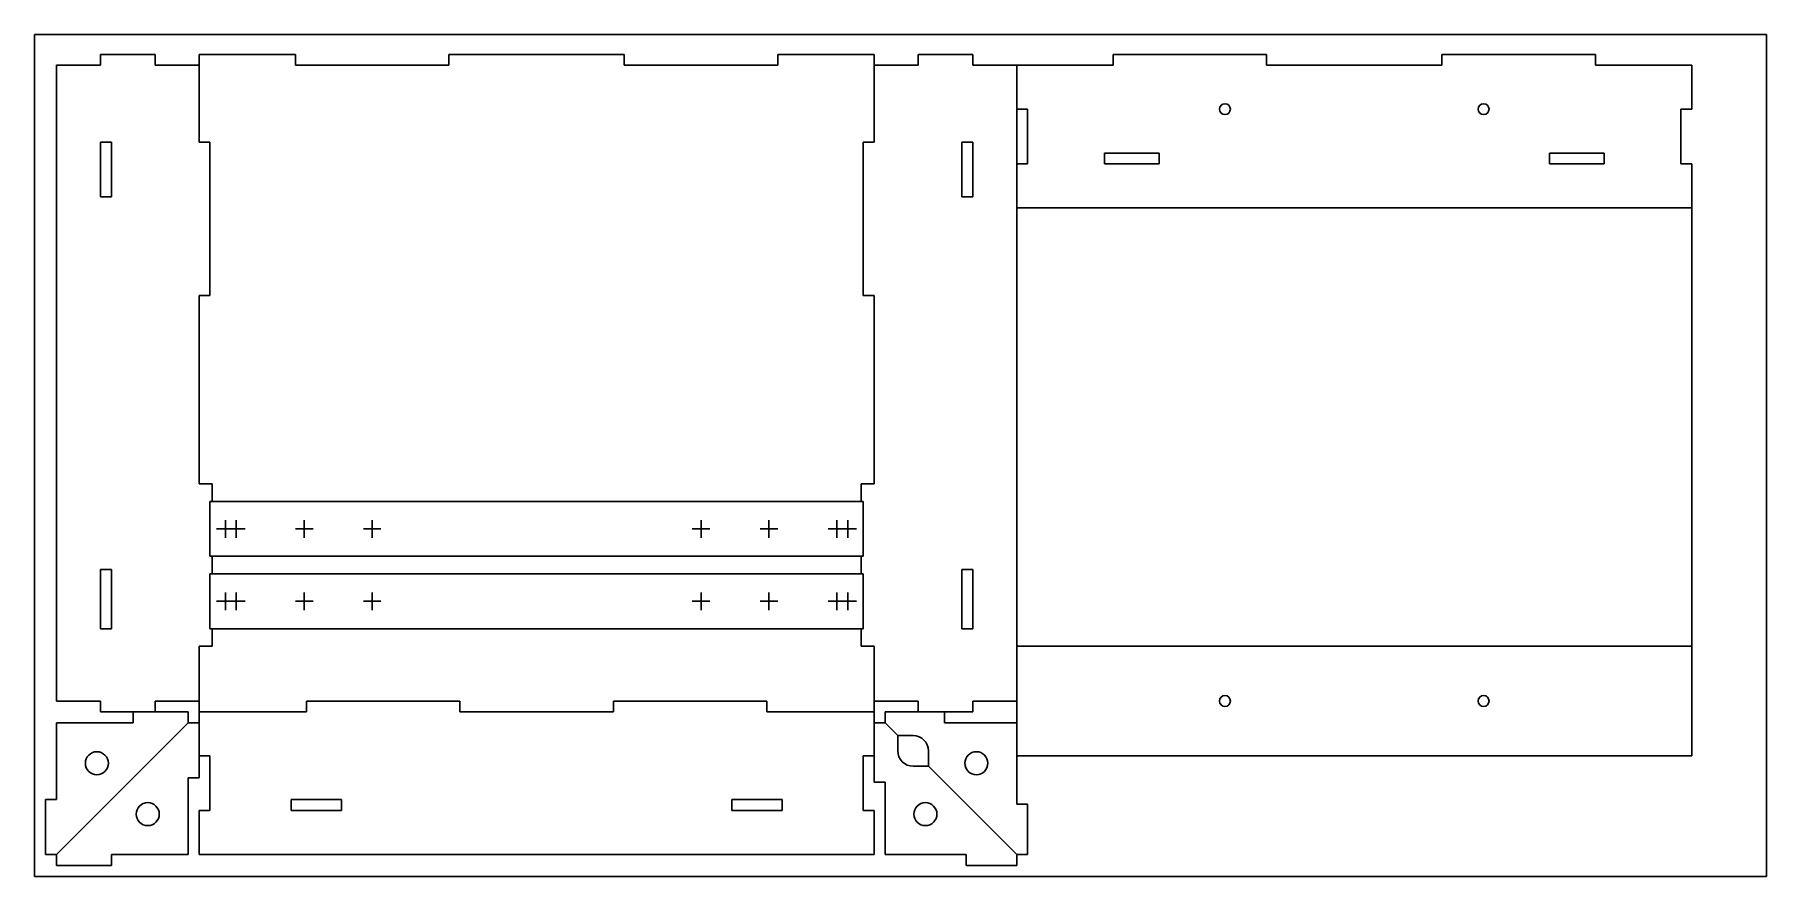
# Model space of a CAD drawing. Header units: millimetres. Extents: x 0 to 790, y 0 to 384.
import ezdxf

# ---------------------------------------------------------------- set-up
doc = ezdxf.new("R2010")
doc.units = ezdxf.units.MM
for name, color, linetype, lineweight, true_color in [('Cut', 5, 'Continuous', 25, 0x0000ff), ('Engraving', 1, 'Continuous', 25, 0xff0000), ('Wood', 30, 'Continuous', 25, 0xff7f00)]:
    doc.layers.add(name, color=color, linetype=linetype, lineweight=lineweight, true_color=true_color)

msp = doc.modelspace()

# ---------------------------------------------------------------- linework, layer by layer
at = {"layer": 'Cut'}
for p, q in [((30, 370), (30, 375)), ((55, 375), (30, 375)), ((55, 370), (55, 375)), ((75, 375), (75, 335)), ((119, 375), (75, 375)), ((119, 375), (119, 370)), ((189, 370), (189, 375)), ((269, 375), (189, 375)), ((269, 370), (269, 375)), ((339, 375), (339, 370)), ((383, 375), (339, 375)), ((383, 335), (383, 375)), ((403, 370), (403, 375)), ((403, 375), (428, 375)), ((428, 375), (403, 375)), ((428, 370), (428, 375)), ((492, 370), (492, 375)), ((492, 375), (562, 375)), ((562, 375), (562, 370)), ((712, 375), (642, 375)), ((642, 375), (642, 370)), ((712, 370), (712, 375)), ((30, 370), (10, 370)), ((10, 80), (10, 370)), ((55, 370), (75, 370)), ((119, 370), (189, 370)), ((339, 370), (269, 370)), ((403, 370), (383, 370)), ((428, 370), (492, 370)), ((448, 33), (448, 370)), ((562, 370), (642, 370)), ((712, 370), (756, 370)), ((756, 370), (756, 350)), ((453, 350), (448, 350)), ((453, 325), (453, 350)), ((751, 325), (751, 350)), ((751, 350), (756, 350)), ((30, 310), (30, 335)), ((30, 335), (35, 335)), ((35, 310), (35, 335)), ((80, 335), (75, 335)), ((80, 335), (80, 265)), ((378, 335), (383, 335)), ((378, 335), (378, 265)), ((423, 310), (423, 335)), ((428, 335), (423, 335)), ((428, 310), (428, 335)), ((448, 325), (453, 325)), ((488, 330), (513, 330)), ((488, 325), (488, 330)), ((513, 325), (488, 325)), ((513, 325), (513, 330)), ((716, 330), (691, 330)), ((691, 325), (691, 330)), ((691, 325), (716, 325)), ((716, 325), (716, 330)), ((756, 325), (751, 325)), ((756, 325), (756, 55)), ((30, 310), (35, 310)), ((428, 310), (423, 310)), ((448, 305), (756, 305)), ((80, 265), (75, 265)), ((75, 265), (75, 179)), ((378, 265), (383, 265)), ((383, 265), (383, 179)), ((383, 179), (383, 265)), ((81, 179), (75, 179)), ((81, 179), (81, 171)), ((377, 179), (383, 179)), ((377, 179), (377, 171)), ((81, 171), (80, 171)), ((80, 146), (80, 171)), ((377, 171), (378, 171)), ((378, 146), (378, 171)), ((81, 146), (80, 146)), ((81, 138), (81, 146)), ((377, 138), (377, 146)), ((377, 146), (378, 146)), ((30, 140), (30, 113)), ((30, 140), (35, 140)), ((35, 140), (35, 113)), ((80, 138), (81, 138)), ((80, 113), (80, 138)), ((378, 138), (377, 138)), ((378, 113), (378, 138)), ((423, 140), (423, 113)), ((428, 140), (423, 140)), ((428, 140), (428, 113)), ((30, 113), (35, 113)), ((81, 113), (80, 113)), ((81, 113), (81, 105)), ((377, 113), (377, 105)), ((377, 113), (378, 113)), ((428, 113), (423, 113)), ((75, 105), (81, 105)), ((75, 105), (75, 45)), ((383, 105), (377, 105)), ((383, 105), (383, 43)), ((30, 80), (10, 80)), ((30, 80), (30, 75)), ((55, 80), (55, 75)), ((55, 80), (75, 80)), ((124, 75), (124, 80)), ((124, 80), (194, 80)), ((194, 80), (194, 75)), ((334, 80), (264, 80)), ((264, 80), (264, 75)), ((334, 75), (334, 80)), ((403, 80), (383, 80)), ((403, 80), (403, 75)), ((428, 80), (448, 80)), ((428, 80), (428, 75)), ((30, 75), (70, 75)), ((45, 75), (45, 70)), ((70, 70), (70, 75)), ((75, 75), (124, 75)), ((194, 75), (264, 75)), ((334, 75), (383, 75)), ((428, 75), (388, 75)), ((388, 75), (388, 70)), ((415, 75), (415, 70)), ((10, 70), (45, 70)), ((10, 70), (10, 35)), ((10, 10), (70, 70)), ((70, 70), (75, 70)), ((383, 70), (388, 70)), ((388, 70), (393.75, 64.25)), ((393.75, 57.25), (393.75, 64.25)), ((400.75, 64.25), (393.75, 64.25)), ((448, 70), (415, 70)), ((407.75, 57.25), (407.75, 50.25)), ((80, 55), (75, 55)), ((80, 30), (80, 55)), ((378, 30), (378, 55)), ((378, 55), (383, 55)), ((400.75, 50.25), (407.75, 50.25)), ((407.75, 50.25), (448, 10)), ((756, 55), (448, 55)), ((70, 10), (70, 45)), ((75, 45), (70, 45)), ((383, 43), (388, 43)), ((388, 10), (388, 43)), ((5, 35), (5, 10)), ((5, 35), (10, 35)), ((140, 35), (117, 35)), ((117, 30), (117, 35)), ((140, 30), (140, 35)), ((318, 35), (341, 35)), ((318, 30), (318, 35)), ((341, 30), (341, 35)), ((448, 33), (453, 33)), ((453, 33), (453, 10)), ((75, 30), (80, 30)), ((75, 30), (75, 10)), ((140, 30), (117, 30)), ((318, 30), (341, 30)), ((383, 30), (378, 30)), ((383, 30), (383, 10)), ((5, 10), (10, 10)), ((10, 5), (10, 10)), ((70, 10), (35, 10)), ((35, 10), (35, 5)), ((75, 10), (383, 10)), ((388, 10), (425, 10)), ((425, 10), (425, 5)), ((448, 10), (448, 5)), ((448, 10), (453, 10)), ((35, 5), (10, 5)), ((425, 5), (448, 5))]:
    msp.add_line(p, q, dxfattribs=at)
for centre, radius in [((543, 350), 2.5), ((661, 350), 2.5), ((543, 80), 2.5), ((661, 80), 2.5), ((28.38, 51.62), 5.25), ((429.62, 51.62), 5.25), ((51.62, 28.38), 5.25), ((406.38, 28.38), 5.25)]:
    msp.add_circle(centre, radius, dxfattribs=at)
for start, end in [(0, 90), (180, 270)]:
    msp.add_arc((400.75, 57.25), 7, start, end, dxfattribs=at)
at = {"layer": 'Engraving'}
for p, q in [((81, 171), (377, 171)), ((83, 158.5), (96, 158.5)), ((87, 154.5), (87, 162.5)), ((92, 154.5), (92, 162.5)), ((119, 158.5), (127, 158.5)), ((123, 162.5), (123, 154.5)), ((158, 158.5), (150, 158.5)), ((154, 162.5), (154, 154.5)), ((300, 158.5), (308, 158.5)), ((304, 162.5), (304, 154.5)), ((339, 158.5), (331, 158.5)), ((335, 162.5), (335, 154.5)), ((375, 158.5), (362, 158.5)), ((366, 154.5), (366, 162.5)), ((371, 154.5), (371, 162.5)), ((81, 146), (377, 146)), ((81, 138), (377, 138)), ((87, 129.5), (87, 121.5)), ((92, 129.5), (92, 121.5)), ((123, 121.5), (123, 129.5)), ((154, 121.5), (154, 129.5)), ((304, 121.5), (304, 129.5)), ((335, 121.5), (335, 129.5)), ((366, 129.5), (366, 121.5)), ((371, 129.5), (371, 121.5)), ((83, 125.5), (96, 125.5)), ((119, 125.5), (127, 125.5)), ((158, 125.5), (150, 125.5)), ((300, 125.5), (308, 125.5)), ((339, 125.5), (331, 125.5)), ((375, 125.5), (362, 125.5)), ((81, 113), (377, 113)), ((756, 105), (448, 105))]:
    msp.add_line(p, q, dxfattribs=at)
at = {"layer": 'Wood'}
for p, q in [((790, 384), (0, 384)), ((0, 384), (0, 0)), ((790, 0), (790, 384)), ((0, 0), (790, 0))]:
    msp.add_line(p, q, dxfattribs=at)

doc.saveas('drawing.dxf')
